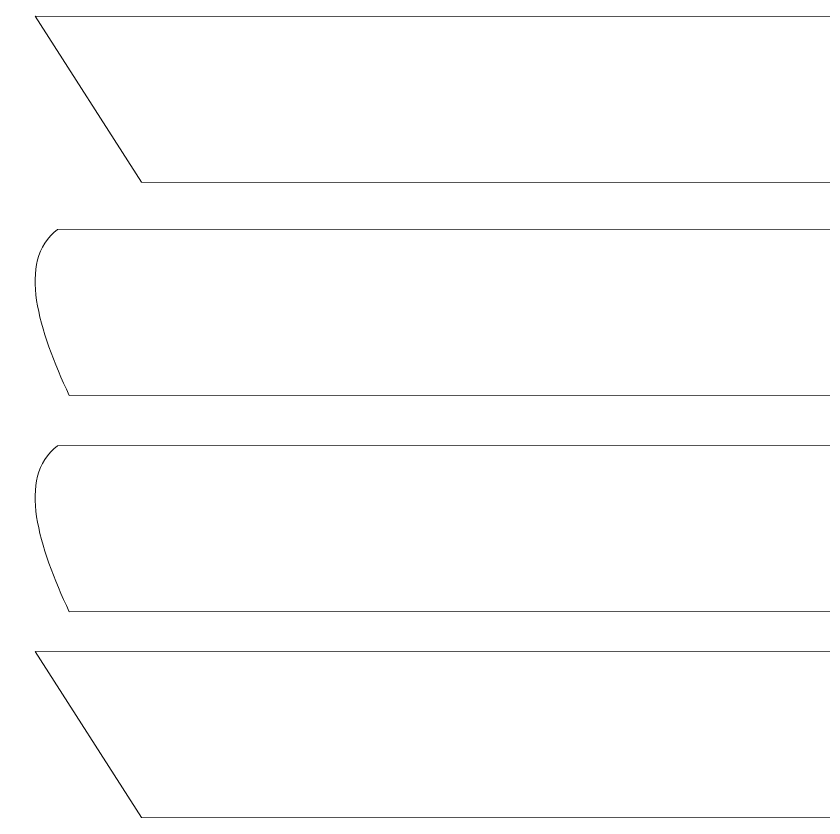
# Model space of a CAD drawing. Header units: centimetres. Extents: x -109.1 to -53.6, y -10 to 49.4.
# Drawn here: x -108.928 to -104.715, y 23.426 to 27.61 of the extents above; entities that cross this region are included whole.
import ezdxf

# ---------------------------------------------------------------- set-up
doc = ezdxf.new("R2010")
doc.units = ezdxf.units.CM
doc.header["$MEASUREMENT"] = 0
doc.layers.add('layer 1', color=7, linetype='Continuous')

msp = doc.modelspace()

# ---------------------------------------------------------------- linework, layer by layer
at = {"layer": 'layer 1', "color": 250, "lineweight": 20}
for points in [[(-94.34129, 27.60763), (-94.12598, 27.43926), (-94.24701, 27.07829), (-94.40223, 26.74207), (-94.40223, 26.74207), (-94.40223, 26.74207), (-108.27459, 26.7436), (-108.27459, 26.7436), (-108.27459, 26.7436), (-108.27459, 26.7436), (-108.8286, 27.6099), (-108.8286, 27.6099), (-108.8286, 27.6099), (-108.8286, 27.6099), (-94.34129, 27.60763), (-94.34129, 27.60763)], [(-108.71222, 26.49638), (-108.92754, 26.32801), (-108.8065, 25.96704), (-108.65128, 25.63082), (-108.65128, 25.63082), (-108.65128, 25.63082), (-94.77891, 25.63235), (-94.77891, 25.63235), (-94.77891, 25.63235), (-94.77891, 25.63235), (-94.22492, 26.49865), (-94.22492, 26.49865), (-94.22492, 26.49865), (-94.22492, 26.49865), (-108.71222, 26.49638), (-108.71222, 26.49638)], [(-108.71222, 25.36748), (-108.92754, 25.19911), (-108.8065, 24.83814), (-108.65128, 24.50192), (-108.65128, 24.50192), (-108.65128, 24.50192), (-94.77891, 24.50345), (-94.77891, 24.50345), (-94.77891, 24.50345), (-94.77891, 24.50345), (-94.22492, 25.36975), (-94.22492, 25.36975), (-94.22492, 25.36975), (-94.22492, 25.36975), (-108.71222, 25.36748), (-108.71222, 25.36748)], [(-94.34129, 24.29152), (-94.12598, 24.12315), (-94.24701, 23.76218), (-94.40223, 23.42596), (-94.40223, 23.42596), (-94.40223, 23.42596), (-108.27459, 23.42749), (-108.27459, 23.42749), (-108.27459, 23.42749), (-108.27459, 23.42749), (-108.8286, 24.29379), (-108.8286, 24.29379), (-108.8286, 24.29379), (-108.8286, 24.29379), (-94.34129, 24.29152), (-94.34129, 24.29152)]]:
    msp.add_open_spline(points, degree=3, knots=[0, 0, 0, 0, 0.2, 0.2, 0.2, 0.2, 0.4, 0.4, 0.4, 0.4, 0.6, 0.6, 0.6, 0.6, 1, 1, 1, 1], dxfattribs=at)

doc.saveas('drawing.dxf')
